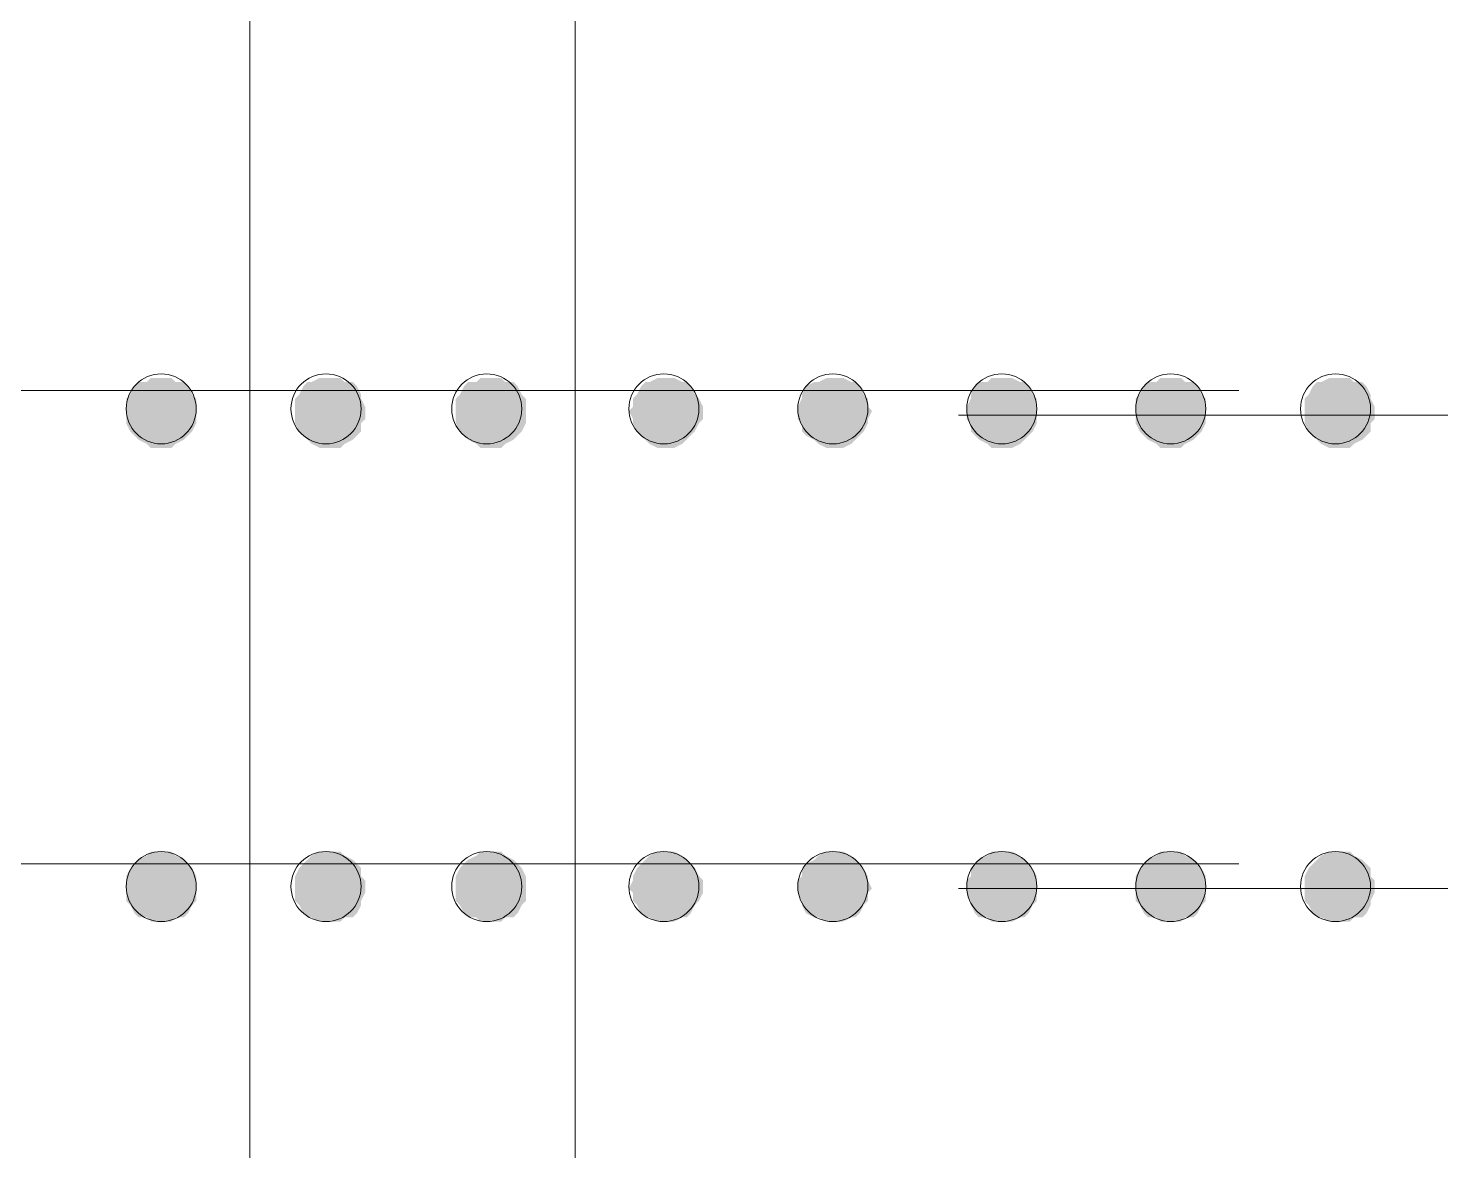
# Model space of a CAD drawing. Header units: inches. Extents: x 2 to 136, y 1 to 96.
# Drawn here: x 17.74 to 24.45, y 52.94 to 58.28 of the extents above; entities that cross this region are included whole.
import ezdxf

# ---------------------------------------------------------------- set-up
doc = ezdxf.new("R2010")
doc.units = ezdxf.units.IN
doc.header["$MEASUREMENT"] = 0
doc.layers.add('PDF_COLUMN', color=251, linetype='Continuous', true_color=0x636466)
doc.layers.add('PDF_Outer Line', color=165, linetype='Continuous', true_color=0x5258ac)
doc.layers.add('PDF_FLOOR LINES', color=7, linetype='Continuous')

msp = doc.modelspace()

# ---------------------------------------------------------------- linework, layer by layer
at = {"layer": 'PDF_COLUMN', "lineweight": 0}
for centre in [(18.3719, 56.467), (20.761, 56.467), (21.5639, 56.467), (22.3668, 56.467), (23.1697, 56.467), (23.953, 56.467), (18.3719, 54.1954), (20.761, 54.1954), (21.5639, 54.1954), (22.3668, 54.1954), (23.1697, 54.1954), (23.953, 54.1954)]:
    msp.add_circle(centre, 0.1665, dxfattribs=at)
at = {"layer": 'PDF_COLUMN', "color": 7, "lineweight": 0}
for centre in [(19.1552, 56.467), (19.919, 56.467), (19.1552, 54.1954), (19.919, 54.1954)]:
    msp.add_circle(centre, 0.1665, dxfattribs=at)
at = {"layer": 'PDF_COLUMN', "transparency": 33554559}
for points in [[(18.2642, 56.5943), (18.4992, 56.5747), (18.2446, 56.5747)], [(18.3034, 56.5943), (18.4796, 56.5943), (18.2642, 56.5943)], [(18.4796, 56.5943), (18.2642, 56.5943), (18.4992, 56.5747)], [(18.323, 56.6139), (18.4405, 56.5943), (18.3034, 56.5943)], [(18.4405, 56.5943), (18.3034, 56.5943), (18.4796, 56.5943)], [(18.3621, 56.6139), (18.4209, 56.6139), (18.323, 56.6139)], [(18.4209, 56.6139), (18.323, 56.6139), (18.4405, 56.5943)], [(18.3817, 56.6139), (18.3621, 56.6139), (18.4209, 56.6139)], [(20.6729, 56.5943), (20.8883, 56.5747), (20.6533, 56.5747)], [(20.6925, 56.5943), (20.8687, 56.5943), (20.6729, 56.5943)], [(20.8687, 56.5943), (20.6729, 56.5943), (20.8883, 56.5747)], [(20.7317, 56.6139), (20.8492, 56.5943), (20.6925, 56.5943)], [(20.8492, 56.5943), (20.6925, 56.5943), (20.8687, 56.5943)], [(20.7512, 56.6139), (20.81, 56.6139), (20.7317, 56.6139)], [(20.81, 56.6139), (20.7317, 56.6139), (20.8492, 56.5943)], [(20.7904, 56.6139), (20.7512, 56.6139), (20.81, 56.6139)], [(21.4758, 56.5943), (21.6912, 56.5747), (21.4366, 56.5747)], [(21.4954, 56.5943), (21.6716, 56.5943), (21.4758, 56.5943)], [(21.6716, 56.5943), (21.4758, 56.5943), (21.6912, 56.5747)], [(21.5346, 56.6139), (21.652, 56.5943), (21.4954, 56.5943)], [(21.652, 56.5943), (21.4954, 56.5943), (21.6716, 56.5943)], [(21.5541, 56.6139), (21.6129, 56.6139), (21.5346, 56.6139)], [(21.6129, 56.6139), (21.5346, 56.6139), (21.652, 56.5943)], [(21.5933, 56.6139), (21.5541, 56.6139), (21.6129, 56.6139)], [(22.2591, 56.5943), (22.4941, 56.5747), (22.2395, 56.5747)], [(22.2983, 56.5943), (22.4745, 56.5943), (22.2591, 56.5943)], [(22.4745, 56.5943), (22.2591, 56.5943), (22.4941, 56.5747)], [(22.3179, 56.6139), (22.4549, 56.5943), (22.2983, 56.5943)], [(22.4549, 56.5943), (22.2983, 56.5943), (22.4745, 56.5943)], [(22.357, 56.6139), (22.4158, 56.6139), (22.3179, 56.6139)], [(22.4158, 56.6139), (22.3179, 56.6139), (22.4549, 56.5943)], [(22.3962, 56.6139), (22.357, 56.6139), (22.4158, 56.6139)], [(23.062, 56.5943), (23.297, 56.5747), (23.0424, 56.5747)], [(23.1012, 56.5943), (23.2774, 56.5943), (23.062, 56.5943)], [(23.2774, 56.5943), (23.062, 56.5943), (23.297, 56.5747)], [(23.1208, 56.6139), (23.2383, 56.5943), (23.1012, 56.5943)], [(23.2383, 56.5943), (23.1012, 56.5943), (23.2774, 56.5943)], [(23.1599, 56.6139), (23.2187, 56.6139), (23.1208, 56.6139)], [(23.2187, 56.6139), (23.1208, 56.6139), (23.2383, 56.5943)], [(23.1795, 56.6139), (23.1599, 56.6139), (23.2187, 56.6139)], [(23.8649, 56.5943), (24.0999, 56.5747), (23.8453, 56.5747)], [(23.8845, 56.5943), (24.0803, 56.5943), (23.8649, 56.5943)], [(24.0803, 56.5943), (23.8649, 56.5943), (24.0999, 56.5747)], [(23.9237, 56.6139), (24.0412, 56.5943), (23.8845, 56.5943)], [(24.0412, 56.5943), (23.8845, 56.5943), (24.0803, 56.5943)], [(23.9628, 56.6139), (24.0216, 56.6139), (23.9237, 56.6139)], [(24.0216, 56.6139), (23.9237, 56.6139), (24.0412, 56.5943)], [(23.9824, 56.6139), (23.9628, 56.6139), (24.0216, 56.6139)], [(18.2251, 56.5355), (18.5384, 56.516), (18.2055, 56.516)], [(18.2446, 56.5747), (18.5188, 56.5355), (18.2251, 56.5355)], [(18.5188, 56.5355), (18.2251, 56.5355), (18.5384, 56.516)], [(18.4992, 56.5747), (18.2446, 56.5747), (18.5188, 56.5355)], [(20.6337, 56.5355), (20.9275, 56.516), (20.6142, 56.516)], [(20.6533, 56.5747), (20.9079, 56.5355), (20.6337, 56.5355)], [(20.9079, 56.5355), (20.6337, 56.5355), (20.9275, 56.516)], [(20.8883, 56.5747), (20.6533, 56.5747), (20.9079, 56.5355)], [(21.4366, 56.5747), (21.7108, 56.5355), (21.4171, 56.5355)], [(21.7108, 56.5355), (21.4171, 56.5355), (21.7304, 56.516)], [(21.4171, 56.5355), (21.7304, 56.516), (21.4171, 56.516)], [(21.6912, 56.5747), (21.4366, 56.5747), (21.7108, 56.5355)], [(22.2395, 56.5747), (22.5137, 56.5355), (22.22, 56.5355)], [(22.5137, 56.5355), (22.22, 56.5355), (22.5333, 56.516)], [(22.22, 56.5355), (22.5333, 56.516), (22.22, 56.516)], [(22.4941, 56.5747), (22.2395, 56.5747), (22.5137, 56.5355)], [(23.0228, 56.5355), (23.3362, 56.516), (23.0033, 56.516)], [(23.0424, 56.5747), (23.3166, 56.5355), (23.0228, 56.5355)], [(23.3166, 56.5355), (23.0228, 56.5355), (23.3362, 56.516)], [(23.297, 56.5747), (23.0424, 56.5747), (23.3166, 56.5355)], [(23.8257, 56.5355), (24.1195, 56.516), (23.8062, 56.516)], [(23.8453, 56.5747), (24.1195, 56.5355), (23.8257, 56.5355)], [(24.1195, 56.5355), (23.8257, 56.5355), (24.1195, 56.516)], [(24.0999, 56.5747), (23.8453, 56.5747), (24.1195, 56.5355)], [(18.5384, 56.516), (18.2055, 56.516), (18.5384, 56.4768)], [(18.2055, 56.516), (18.5384, 56.4768), (18.2055, 56.4768)], [(18.5384, 56.4768), (18.2055, 56.4768), (18.5384, 56.4572)], [(18.2055, 56.4768), (18.5384, 56.4572), (18.2055, 56.4572)], [(18.5384, 56.4572), (18.2055, 56.4572), (18.5384, 56.418)], [(18.2055, 56.4572), (18.5384, 56.418), (18.2055, 56.418)], [(20.6142, 56.4768), (20.9471, 56.4572), (20.5946, 56.4572)], [(20.9471, 56.4572), (20.5946, 56.4572), (20.9471, 56.418)], [(20.5946, 56.4572), (20.9471, 56.418), (20.6142, 56.418)], [(20.9275, 56.516), (20.6142, 56.516), (20.9471, 56.4768)], [(20.6142, 56.516), (20.9471, 56.4768), (20.6142, 56.4768)], [(20.9471, 56.4768), (20.6142, 56.4768), (20.9471, 56.4572)], [(21.4171, 56.516), (21.7304, 56.4768), (21.3975, 56.4768)], [(21.7304, 56.4768), (21.3975, 56.4768), (21.75, 56.4572)], [(21.3975, 56.4768), (21.75, 56.4572), (21.3975, 56.4572)], [(21.75, 56.4572), (21.3975, 56.4572), (21.7304, 56.418)], [(21.3975, 56.4572), (21.7304, 56.418), (21.3975, 56.418)], [(21.7304, 56.516), (21.4171, 56.516), (21.7304, 56.4768)], [(22.22, 56.516), (22.5333, 56.4768), (22.2004, 56.4768)], [(22.5333, 56.4768), (22.2004, 56.4768), (22.5333, 56.4572)], [(22.2004, 56.4768), (22.5333, 56.4572), (22.2004, 56.4572)], [(22.5333, 56.4572), (22.2004, 56.4572), (22.5333, 56.418)], [(22.2004, 56.4572), (22.5333, 56.418), (22.2004, 56.418)], [(22.5333, 56.516), (22.22, 56.516), (22.5333, 56.4768)], [(23.3362, 56.516), (23.0033, 56.516), (23.3362, 56.4768)], [(23.0033, 56.516), (23.3362, 56.4768), (23.0033, 56.4768)], [(23.3362, 56.4768), (23.0033, 56.4768), (23.3362, 56.4572)], [(23.0033, 56.4768), (23.3362, 56.4572), (23.0033, 56.4572)], [(23.3362, 56.4572), (23.0033, 56.4572), (23.3362, 56.418)], [(23.0033, 56.4572), (23.3362, 56.418), (23.0033, 56.418)], [(24.1195, 56.516), (23.8062, 56.516), (24.1391, 56.4768)], [(23.8062, 56.516), (24.1391, 56.4768), (23.8062, 56.4768)], [(24.1391, 56.4768), (23.8062, 56.4768), (24.1391, 56.4572)], [(23.8062, 56.4768), (24.1391, 56.4572), (23.8062, 56.4572)], [(24.1391, 56.4572), (23.8062, 56.4572), (24.1391, 56.418)], [(23.8062, 56.4572), (24.1391, 56.418), (23.8062, 56.418)], [(18.5384, 56.418), (18.2055, 56.418), (18.5384, 56.3985)], [(18.2055, 56.418), (18.5384, 56.3985), (18.2055, 56.3985)], [(18.5384, 56.3985), (18.2055, 56.3985), (18.5188, 56.3593)], [(18.2055, 56.3985), (18.5188, 56.3593), (18.2251, 56.3593)], [(20.9471, 56.418), (20.6142, 56.418), (20.9275, 56.3985)], [(20.6142, 56.418), (20.9275, 56.3985), (20.6142, 56.3985)], [(20.9275, 56.3985), (20.6142, 56.3985), (20.9079, 56.3593)], [(20.6142, 56.3985), (20.9079, 56.3593), (20.6337, 56.3593)], [(21.7304, 56.418), (21.3975, 56.418), (21.7304, 56.3985)], [(21.3975, 56.418), (21.7304, 56.3985), (21.4171, 56.3985)], [(21.7304, 56.3985), (21.4171, 56.3985), (21.7108, 56.3593)], [(21.4171, 56.3985), (21.7108, 56.3593), (21.4171, 56.3593)], [(22.5333, 56.418), (22.2004, 56.418), (22.5333, 56.3985)], [(22.2004, 56.418), (22.5333, 56.3985), (22.22, 56.3985)], [(22.5333, 56.3985), (22.22, 56.3985), (22.5137, 56.3593)], [(22.22, 56.3985), (22.5137, 56.3593), (22.22, 56.3593)], [(23.3362, 56.418), (23.0033, 56.418), (23.3362, 56.3985)], [(23.0033, 56.418), (23.3362, 56.3985), (23.0033, 56.3985)], [(23.3362, 56.3985), (23.0033, 56.3985), (23.3166, 56.3593)], [(23.0033, 56.3985), (23.3166, 56.3593), (23.0228, 56.3593)], [(24.1391, 56.418), (23.8062, 56.418), (24.1195, 56.3985)], [(23.8062, 56.418), (24.1195, 56.3985), (23.8062, 56.3985)], [(24.1195, 56.3985), (23.8062, 56.3985), (24.1195, 56.3593)], [(23.8062, 56.3985), (24.1195, 56.3593), (23.8257, 56.3593)], [(18.5188, 56.3593), (18.2251, 56.3593), (18.4992, 56.3397)], [(18.2251, 56.3593), (18.4992, 56.3397), (18.2446, 56.3397)], [(18.4992, 56.3397), (18.2446, 56.3397), (18.4796, 56.3201)], [(18.2446, 56.3397), (18.4796, 56.3201), (18.2642, 56.3201)], [(20.9079, 56.3593), (20.6337, 56.3593), (20.8883, 56.3397)], [(20.6337, 56.3593), (20.8883, 56.3397), (20.6533, 56.3397)], [(20.8883, 56.3397), (20.6533, 56.3397), (20.8687, 56.3201)], [(20.6533, 56.3397), (20.8687, 56.3201), (20.6729, 56.3201)], [(21.7108, 56.3593), (21.4171, 56.3593), (21.6912, 56.3397)], [(21.4171, 56.3593), (21.6912, 56.3397), (21.4366, 56.3397)], [(21.6912, 56.3397), (21.4366, 56.3397), (21.6716, 56.3201)], [(21.4366, 56.3397), (21.6716, 56.3201), (21.4758, 56.3201)], [(22.5137, 56.3593), (22.22, 56.3593), (22.4941, 56.3397)], [(22.22, 56.3593), (22.4941, 56.3397), (22.2395, 56.3397)], [(22.4941, 56.3397), (22.2395, 56.3397), (22.4745, 56.3201)], [(22.2395, 56.3397), (22.4745, 56.3201), (22.2591, 56.3201)], [(23.3166, 56.3593), (23.0228, 56.3593), (23.297, 56.3397)], [(23.0228, 56.3593), (23.297, 56.3397), (23.0424, 56.3397)], [(23.297, 56.3397), (23.0424, 56.3397), (23.2774, 56.3201)], [(23.0424, 56.3397), (23.2774, 56.3201), (23.062, 56.3201)], [(24.1195, 56.3593), (23.8257, 56.3593), (24.0999, 56.3397)], [(23.8257, 56.3593), (24.0999, 56.3397), (23.8453, 56.3397)], [(24.0999, 56.3397), (23.8453, 56.3397), (24.0803, 56.3201)], [(23.8453, 56.3397), (24.0803, 56.3201), (23.8649, 56.3201)], [(18.4796, 56.3201), (18.2642, 56.3201), (18.4405, 56.3006)], [(18.2642, 56.3201), (18.4405, 56.3006), (18.3034, 56.3006)], [(18.4405, 56.3006), (18.3034, 56.3006), (18.4209, 56.281)], [(18.3034, 56.3006), (18.4209, 56.281), (18.323, 56.281)], [(18.4209, 56.281), (18.323, 56.281), (18.3817, 56.281)], [(18.323, 56.281), (18.3817, 56.281), (18.3621, 56.281)], [(20.8687, 56.3201), (20.6729, 56.3201), (20.8492, 56.3006)], [(20.6729, 56.3201), (20.8492, 56.3006), (20.6925, 56.3006)], [(20.8492, 56.3006), (20.6925, 56.3006), (20.81, 56.281)], [(20.6925, 56.3006), (20.81, 56.281), (20.7317, 56.281)], [(20.81, 56.281), (20.7317, 56.281), (20.7904, 56.281)], [(20.7317, 56.281), (20.7904, 56.281), (20.7512, 56.281)], [(21.6716, 56.3201), (21.4758, 56.3201), (21.652, 56.3006)], [(21.4758, 56.3201), (21.652, 56.3006), (21.4954, 56.3006)], [(21.652, 56.3006), (21.4954, 56.3006), (21.6129, 56.281)], [(21.4954, 56.3006), (21.6129, 56.281), (21.5346, 56.281)], [(21.6129, 56.281), (21.5346, 56.281), (21.5933, 56.281)], [(21.5346, 56.281), (21.5933, 56.281), (21.5541, 56.281)], [(22.4745, 56.3201), (22.2591, 56.3201), (22.4549, 56.3006)], [(22.2591, 56.3201), (22.4549, 56.3006), (22.2983, 56.3006)], [(22.4549, 56.3006), (22.2983, 56.3006), (22.4158, 56.281)], [(22.2983, 56.3006), (22.4158, 56.281), (22.3179, 56.281)], [(22.4158, 56.281), (22.3179, 56.281), (22.3962, 56.281)], [(22.3179, 56.281), (22.3962, 56.281), (22.357, 56.281)], [(23.2774, 56.3201), (23.062, 56.3201), (23.2383, 56.3006)], [(23.062, 56.3201), (23.2383, 56.3006), (23.1012, 56.3006)], [(23.2383, 56.3006), (23.1012, 56.3006), (23.2187, 56.281)], [(23.1012, 56.3006), (23.2187, 56.281), (23.1208, 56.281)], [(23.2187, 56.281), (23.1208, 56.281), (23.1795, 56.281)], [(23.1208, 56.281), (23.1795, 56.281), (23.1599, 56.281)], [(24.0803, 56.3201), (23.8649, 56.3201), (24.0412, 56.3006)], [(23.8649, 56.3201), (24.0412, 56.3006), (23.8845, 56.3006)], [(24.0412, 56.3006), (23.8845, 56.3006), (24.0216, 56.281)], [(23.8845, 56.3006), (24.0216, 56.281), (23.9237, 56.281)], [(24.0216, 56.281), (23.9237, 56.281), (23.9824, 56.281)], [(23.9237, 56.281), (23.9824, 56.281), (23.9628, 56.281)], [(18.2642, 54.3227), (18.4992, 54.3031), (18.2446, 54.3031)], [(18.3034, 54.3423), (18.4796, 54.3227), (18.2642, 54.3227)], [(18.4796, 54.3227), (18.2642, 54.3227), (18.4992, 54.3031)], [(18.323, 54.3619), (18.4405, 54.3423), (18.3034, 54.3423)], [(18.4405, 54.3423), (18.3034, 54.3423), (18.4796, 54.3227)], [(18.3621, 54.3619), (18.4209, 54.3619), (18.323, 54.3619)], [(18.4209, 54.3619), (18.323, 54.3619), (18.4405, 54.3423)], [(18.3817, 54.3619), (18.3621, 54.3619), (18.4209, 54.3619)], [(20.6729, 54.3227), (20.8883, 54.3031), (20.6533, 54.3031)], [(20.6925, 54.3423), (20.8687, 54.3227), (20.6729, 54.3227)], [(20.8687, 54.3227), (20.6729, 54.3227), (20.8883, 54.3031)], [(20.7317, 54.3619), (20.8492, 54.3423), (20.6925, 54.3423)], [(20.8492, 54.3423), (20.6925, 54.3423), (20.8687, 54.3227)], [(20.7512, 54.3619), (20.81, 54.3619), (20.7317, 54.3619)], [(20.81, 54.3619), (20.7317, 54.3619), (20.8492, 54.3423)], [(20.7904, 54.3619), (20.7512, 54.3619), (20.81, 54.3619)], [(21.4758, 54.3227), (21.6912, 54.3031), (21.4366, 54.3031)], [(21.4954, 54.3423), (21.6716, 54.3227), (21.4758, 54.3227)], [(21.6716, 54.3227), (21.4758, 54.3227), (21.6912, 54.3031)], [(21.5346, 54.3619), (21.652, 54.3423), (21.4954, 54.3423)], [(21.652, 54.3423), (21.4954, 54.3423), (21.6716, 54.3227)], [(21.5541, 54.3619), (21.6129, 54.3619), (21.5346, 54.3619)], [(21.6129, 54.3619), (21.5346, 54.3619), (21.652, 54.3423)], [(21.5933, 54.3619), (21.5541, 54.3619), (21.6129, 54.3619)], [(22.2591, 54.3227), (22.4941, 54.3031), (22.2395, 54.3031)], [(22.2983, 54.3423), (22.4745, 54.3227), (22.2591, 54.3227)], [(22.4745, 54.3227), (22.2591, 54.3227), (22.4941, 54.3031)], [(22.3179, 54.3619), (22.4549, 54.3423), (22.2983, 54.3423)], [(22.4549, 54.3423), (22.2983, 54.3423), (22.4745, 54.3227)], [(22.357, 54.3619), (22.4158, 54.3619), (22.3179, 54.3619)], [(22.4158, 54.3619), (22.3179, 54.3619), (22.4549, 54.3423)], [(22.3962, 54.3619), (22.357, 54.3619), (22.4158, 54.3619)], [(23.062, 54.3227), (23.297, 54.3031), (23.0424, 54.3031)], [(23.1012, 54.3423), (23.2774, 54.3227), (23.062, 54.3227)], [(23.2774, 54.3227), (23.062, 54.3227), (23.297, 54.3031)], [(23.1208, 54.3619), (23.2383, 54.3423), (23.1012, 54.3423)], [(23.2383, 54.3423), (23.1012, 54.3423), (23.2774, 54.3227)], [(23.1599, 54.3619), (23.2187, 54.3619), (23.1208, 54.3619)], [(23.2187, 54.3619), (23.1208, 54.3619), (23.2383, 54.3423)], [(23.1795, 54.3619), (23.1599, 54.3619), (23.2187, 54.3619)], [(23.8649, 54.3227), (24.0999, 54.3031), (23.8453, 54.3031)], [(23.8845, 54.3423), (24.0803, 54.3227), (23.8649, 54.3227)], [(24.0803, 54.3227), (23.8649, 54.3227), (24.0999, 54.3031)], [(23.9237, 54.3619), (24.0412, 54.3423), (23.8845, 54.3423)], [(24.0412, 54.3423), (23.8845, 54.3423), (24.0803, 54.3227)], [(23.9628, 54.3619), (24.0216, 54.3619), (23.9237, 54.3619)], [(24.0216, 54.3619), (23.9237, 54.3619), (24.0412, 54.3423)], [(23.9824, 54.3619), (23.9628, 54.3619), (24.0216, 54.3619)], [(18.2251, 54.2835), (18.5384, 54.2444), (18.2055, 54.2444)], [(18.5384, 54.2444), (18.2055, 54.2444), (18.5384, 54.2248)], [(18.2055, 54.2444), (18.5384, 54.2248), (18.2055, 54.2248)], [(18.2446, 54.3031), (18.5188, 54.2835), (18.2251, 54.2835)], [(18.5188, 54.2835), (18.2251, 54.2835), (18.5384, 54.2444)], [(18.4992, 54.3031), (18.2446, 54.3031), (18.5188, 54.2835)], [(20.6337, 54.2835), (20.9275, 54.2444), (20.6142, 54.2444)], [(20.9275, 54.2444), (20.6142, 54.2444), (20.9471, 54.2248)], [(20.6142, 54.2444), (20.9471, 54.2248), (20.6142, 54.2248)], [(20.6533, 54.3031), (20.9079, 54.2835), (20.6337, 54.2835)], [(20.9079, 54.2835), (20.6337, 54.2835), (20.9275, 54.2444)], [(20.8883, 54.3031), (20.6533, 54.3031), (20.9079, 54.2835)], [(21.4171, 54.2444), (21.7304, 54.2248), (21.3975, 54.2248)], [(21.4366, 54.3031), (21.7108, 54.2835), (21.4171, 54.2835)], [(21.7108, 54.2835), (21.4171, 54.2835), (21.7304, 54.2444)], [(21.4171, 54.2835), (21.7304, 54.2444), (21.4171, 54.2444)], [(21.7304, 54.2444), (21.4171, 54.2444), (21.7304, 54.2248)], [(21.6912, 54.3031), (21.4366, 54.3031), (21.7108, 54.2835)], [(22.22, 54.2444), (22.5333, 54.2248), (22.2004, 54.2248)], [(22.2395, 54.3031), (22.5137, 54.2835), (22.22, 54.2835)], [(22.5137, 54.2835), (22.22, 54.2835), (22.5333, 54.2444)], [(22.22, 54.2835), (22.5333, 54.2444), (22.22, 54.2444)], [(22.5333, 54.2444), (22.22, 54.2444), (22.5333, 54.2248)], [(22.4941, 54.3031), (22.2395, 54.3031), (22.5137, 54.2835)], [(23.0228, 54.2835), (23.3362, 54.2444), (23.0033, 54.2444)], [(23.3362, 54.2444), (23.0033, 54.2444), (23.3362, 54.2248)], [(23.0033, 54.2444), (23.3362, 54.2248), (23.0033, 54.2248)], [(23.0424, 54.3031), (23.3166, 54.2835), (23.0228, 54.2835)], [(23.3166, 54.2835), (23.0228, 54.2835), (23.3362, 54.2444)], [(23.297, 54.3031), (23.0424, 54.3031), (23.3166, 54.2835)], [(23.8257, 54.2835), (24.1195, 54.2444), (23.8062, 54.2444)], [(24.1195, 54.2444), (23.8062, 54.2444), (24.1391, 54.2248)], [(23.8062, 54.2444), (24.1391, 54.2248), (23.8062, 54.2248)], [(23.8453, 54.3031), (24.1195, 54.2835), (23.8257, 54.2835)], [(24.1195, 54.2835), (23.8257, 54.2835), (24.1195, 54.2444)], [(24.0999, 54.3031), (23.8453, 54.3031), (24.1195, 54.2835)], [(18.5384, 54.2248), (18.2055, 54.2248), (18.5384, 54.1856)], [(18.2055, 54.2248), (18.5384, 54.1856), (18.2055, 54.1856)], [(18.5384, 54.1856), (18.2055, 54.1856), (18.5384, 54.166)], [(18.2055, 54.1856), (18.5384, 54.166), (18.2055, 54.166)], [(20.6142, 54.2248), (20.9471, 54.1856), (20.5946, 54.1856)], [(20.9471, 54.1856), (20.5946, 54.1856), (20.9471, 54.166)], [(20.5946, 54.1856), (20.9471, 54.166), (20.6142, 54.166)], [(20.9471, 54.2248), (20.6142, 54.2248), (20.9471, 54.1856)], [(21.7304, 54.2248), (21.3975, 54.2248), (21.75, 54.1856)], [(21.3975, 54.2248), (21.75, 54.1856), (21.3975, 54.1856)], [(21.75, 54.1856), (21.3975, 54.1856), (21.7304, 54.166)], [(21.3975, 54.1856), (21.7304, 54.166), (21.3975, 54.166)], [(22.5333, 54.2248), (22.2004, 54.2248), (22.5333, 54.1856)], [(22.2004, 54.2248), (22.5333, 54.1856), (22.2004, 54.1856)], [(22.5333, 54.1856), (22.2004, 54.1856), (22.5333, 54.166)], [(22.2004, 54.1856), (22.5333, 54.166), (22.2004, 54.166)], [(23.3362, 54.2248), (23.0033, 54.2248), (23.3362, 54.1856)], [(23.0033, 54.2248), (23.3362, 54.1856), (23.0033, 54.1856)], [(23.3362, 54.1856), (23.0033, 54.1856), (23.3362, 54.166)], [(23.0033, 54.1856), (23.3362, 54.166), (23.0033, 54.166)], [(24.1391, 54.2248), (23.8062, 54.2248), (24.1391, 54.1856)], [(23.8062, 54.2248), (24.1391, 54.1856), (23.8062, 54.1856)], [(24.1391, 54.1856), (23.8062, 54.1856), (24.1391, 54.166)], [(23.8062, 54.1856), (24.1391, 54.166), (23.8062, 54.166)], [(18.5384, 54.166), (18.2055, 54.166), (18.5384, 54.1269)], [(18.2055, 54.166), (18.5384, 54.1269), (18.2055, 54.1269)], [(18.5384, 54.1269), (18.2055, 54.1269), (18.5188, 54.1073)], [(18.2055, 54.1269), (18.5188, 54.1073), (18.2251, 54.1073)], [(20.9471, 54.166), (20.6142, 54.166), (20.9275, 54.1269)], [(20.6142, 54.166), (20.9275, 54.1269), (20.6142, 54.1269)], [(20.9275, 54.1269), (20.6142, 54.1269), (20.9079, 54.1073)], [(20.6142, 54.1269), (20.9079, 54.1073), (20.6337, 54.1073)], [(21.7304, 54.166), (21.3975, 54.166), (21.7304, 54.1269)], [(21.3975, 54.166), (21.7304, 54.1269), (21.4171, 54.1269)], [(21.7304, 54.1269), (21.4171, 54.1269), (21.7108, 54.1073)], [(21.4171, 54.1269), (21.7108, 54.1073), (21.4171, 54.1073)], [(22.5333, 54.166), (22.2004, 54.166), (22.5333, 54.1269)], [(22.2004, 54.166), (22.5333, 54.1269), (22.22, 54.1269)], [(22.5333, 54.1269), (22.22, 54.1269), (22.5137, 54.1073)], [(22.22, 54.1269), (22.5137, 54.1073), (22.22, 54.1073)], [(23.3362, 54.166), (23.0033, 54.166), (23.3362, 54.1269)], [(23.0033, 54.166), (23.3362, 54.1269), (23.0033, 54.1269)], [(23.3362, 54.1269), (23.0033, 54.1269), (23.3166, 54.1073)], [(23.0033, 54.1269), (23.3166, 54.1073), (23.0228, 54.1073)], [(24.1391, 54.166), (23.8062, 54.166), (24.1195, 54.1269)], [(23.8062, 54.166), (24.1195, 54.1269), (23.8062, 54.1269)], [(24.1195, 54.1269), (23.8062, 54.1269), (24.1195, 54.1073)], [(23.8062, 54.1269), (24.1195, 54.1073), (23.8257, 54.1073)], [(18.5188, 54.1073), (18.2251, 54.1073), (18.4992, 54.0681)], [(18.2251, 54.1073), (18.4992, 54.0681), (18.2446, 54.0681)], [(18.4992, 54.0681), (18.2446, 54.0681), (18.4796, 54.0485)], [(18.2446, 54.0681), (18.4796, 54.0485), (18.2642, 54.0485)], [(18.4796, 54.0485), (18.2642, 54.0485), (18.4405, 54.0485)], [(18.2642, 54.0485), (18.4405, 54.0485), (18.3034, 54.0485)], [(18.4405, 54.0485), (18.3034, 54.0485), (18.4209, 54.0289)], [(18.3034, 54.0485), (18.4209, 54.0289), (18.323, 54.0289)], [(20.9079, 54.1073), (20.6337, 54.1073), (20.8883, 54.0681)], [(20.6337, 54.1073), (20.8883, 54.0681), (20.6533, 54.0681)], [(20.8883, 54.0681), (20.6533, 54.0681), (20.8687, 54.0485)], [(20.6533, 54.0681), (20.8687, 54.0485), (20.6729, 54.0485)], [(20.8687, 54.0485), (20.6729, 54.0485), (20.8492, 54.0485)], [(20.6729, 54.0485), (20.8492, 54.0485), (20.6925, 54.0485)], [(20.8492, 54.0485), (20.6925, 54.0485), (20.81, 54.0289)], [(20.6925, 54.0485), (20.81, 54.0289), (20.7317, 54.0289)], [(21.7108, 54.1073), (21.4171, 54.1073), (21.6912, 54.0681)], [(21.4171, 54.1073), (21.6912, 54.0681), (21.4366, 54.0681)], [(21.6912, 54.0681), (21.4366, 54.0681), (21.6716, 54.0485)], [(21.4366, 54.0681), (21.6716, 54.0485), (21.4758, 54.0485)], [(21.6716, 54.0485), (21.4758, 54.0485), (21.652, 54.0485)], [(21.4758, 54.0485), (21.652, 54.0485), (21.4954, 54.0485)], [(21.652, 54.0485), (21.4954, 54.0485), (21.6129, 54.0289)], [(21.4954, 54.0485), (21.6129, 54.0289), (21.5346, 54.0289)], [(22.5137, 54.1073), (22.22, 54.1073), (22.4941, 54.0681)], [(22.22, 54.1073), (22.4941, 54.0681), (22.2395, 54.0681)], [(22.4941, 54.0681), (22.2395, 54.0681), (22.4745, 54.0485)], [(22.2395, 54.0681), (22.4745, 54.0485), (22.2591, 54.0485)], [(22.4745, 54.0485), (22.2591, 54.0485), (22.4549, 54.0485)], [(22.2591, 54.0485), (22.4549, 54.0485), (22.2983, 54.0485)], [(22.4549, 54.0485), (22.2983, 54.0485), (22.4158, 54.0289)], [(22.2983, 54.0485), (22.4158, 54.0289), (22.3179, 54.0289)], [(23.3166, 54.1073), (23.0228, 54.1073), (23.297, 54.0681)], [(23.0228, 54.1073), (23.297, 54.0681), (23.0424, 54.0681)], [(23.297, 54.0681), (23.0424, 54.0681), (23.2774, 54.0485)], [(23.0424, 54.0681), (23.2774, 54.0485), (23.062, 54.0485)], [(23.2774, 54.0485), (23.062, 54.0485), (23.2383, 54.0485)], [(23.062, 54.0485), (23.2383, 54.0485), (23.1012, 54.0485)], [(23.2383, 54.0485), (23.1012, 54.0485), (23.2187, 54.0289)], [(23.1012, 54.0485), (23.2187, 54.0289), (23.1208, 54.0289)], [(24.1195, 54.1073), (23.8257, 54.1073), (24.0999, 54.0681)], [(23.8257, 54.1073), (24.0999, 54.0681), (23.8453, 54.0681)], [(24.0999, 54.0681), (23.8453, 54.0681), (24.0803, 54.0485)], [(23.8453, 54.0681), (24.0803, 54.0485), (23.8649, 54.0485)], [(24.0803, 54.0485), (23.8649, 54.0485), (24.0412, 54.0485)], [(23.8649, 54.0485), (24.0412, 54.0485), (23.8845, 54.0485)], [(24.0412, 54.0485), (23.8845, 54.0485), (24.0216, 54.0289)], [(23.8845, 54.0485), (24.0216, 54.0289), (23.9237, 54.0289)], [(18.4209, 54.0289), (18.323, 54.0289), (18.3817, 54.0289)], [(18.323, 54.0289), (18.3817, 54.0289), (18.3621, 54.0289)], [(20.81, 54.0289), (20.7317, 54.0289), (20.7904, 54.0289)], [(20.7317, 54.0289), (20.7904, 54.0289), (20.7512, 54.0289)], [(21.6129, 54.0289), (21.5346, 54.0289), (21.5933, 54.0289)], [(21.5346, 54.0289), (21.5933, 54.0289), (21.5541, 54.0289)], [(22.4158, 54.0289), (22.3179, 54.0289), (22.3962, 54.0289)], [(22.3179, 54.0289), (22.3962, 54.0289), (22.357, 54.0289)], [(23.2187, 54.0289), (23.1208, 54.0289), (23.1795, 54.0289)], [(23.1208, 54.0289), (23.1795, 54.0289), (23.1599, 54.0289)], [(24.0216, 54.0289), (23.9237, 54.0289), (23.9824, 54.0289)], [(23.9237, 54.0289), (23.9824, 54.0289), (23.9628, 54.0289)]]:
    msp.add_solid(points, dxfattribs=at)
at = {"layer": 'PDF_COLUMN', "color": 7, "transparency": 33554559}
for points in [[(19.0671, 56.5943), (19.3021, 56.5747), (19.0475, 56.5747)], [(19.0867, 56.5943), (19.2825, 56.5943), (19.0671, 56.5943)], [(19.2825, 56.5943), (19.0671, 56.5943), (19.3021, 56.5747)], [(19.1259, 56.6139), (19.2434, 56.5943), (19.0867, 56.5943)], [(19.2434, 56.5943), (19.0867, 56.5943), (19.2825, 56.5943)], [(19.165, 56.6139), (19.2238, 56.6139), (19.1259, 56.6139)], [(19.2238, 56.6139), (19.1259, 56.6139), (19.2434, 56.5943)], [(19.1846, 56.6139), (19.165, 56.6139), (19.2238, 56.6139)], [(19.8308, 56.5943), (20.0658, 56.5747), (19.8113, 56.5747)], [(19.87, 56.5943), (20.0463, 56.5943), (19.8308, 56.5943)], [(20.0463, 56.5943), (19.8308, 56.5943), (20.0658, 56.5747)], [(19.8896, 56.6139), (20.0071, 56.5943), (19.87, 56.5943)], [(20.0071, 56.5943), (19.87, 56.5943), (20.0463, 56.5943)], [(19.9288, 56.6139), (19.9875, 56.6139), (19.8896, 56.6139)], [(19.9875, 56.6139), (19.8896, 56.6139), (20.0071, 56.5943)], [(19.9483, 56.6139), (19.9288, 56.6139), (19.9875, 56.6139)], [(19.028, 56.5355), (19.3217, 56.516), (19.0084, 56.516)], [(19.0475, 56.5747), (19.3217, 56.5355), (19.028, 56.5355)], [(19.3217, 56.5355), (19.028, 56.5355), (19.3217, 56.516)], [(19.3021, 56.5747), (19.0475, 56.5747), (19.3217, 56.5355)], [(19.7917, 56.5355), (20.105, 56.516), (19.7721, 56.516)], [(19.8113, 56.5747), (20.0854, 56.5355), (19.7917, 56.5355)], [(20.0854, 56.5355), (19.7917, 56.5355), (20.105, 56.516)], [(20.0658, 56.5747), (19.8113, 56.5747), (20.0854, 56.5355)], [(19.3217, 56.516), (19.0084, 56.516), (19.3413, 56.4768)], [(19.0084, 56.516), (19.3413, 56.4768), (19.0084, 56.4768)], [(19.3413, 56.4768), (19.0084, 56.4768), (19.3413, 56.4572)], [(19.0084, 56.4768), (19.3413, 56.4572), (19.0084, 56.4572)], [(19.3413, 56.4572), (19.0084, 56.4572), (19.3413, 56.418)], [(19.0084, 56.4572), (19.3413, 56.418), (19.0084, 56.418)], [(20.105, 56.516), (19.7721, 56.516), (20.105, 56.4768)], [(19.7721, 56.516), (20.105, 56.4768), (19.7721, 56.4768)], [(20.105, 56.4768), (19.7721, 56.4768), (20.105, 56.4572)], [(19.7721, 56.4768), (20.105, 56.4572), (19.7721, 56.4572)], [(20.105, 56.4572), (19.7721, 56.4572), (20.105, 56.418)], [(19.7721, 56.4572), (20.105, 56.418), (19.7721, 56.418)], [(19.3413, 56.418), (19.0084, 56.418), (19.3217, 56.3985)], [(19.0084, 56.418), (19.3217, 56.3985), (19.0084, 56.3985)], [(19.3217, 56.3985), (19.0084, 56.3985), (19.3217, 56.3593)], [(19.0084, 56.3985), (19.3217, 56.3593), (19.028, 56.3593)], [(20.105, 56.418), (19.7721, 56.418), (20.105, 56.3985)], [(19.7721, 56.418), (20.105, 56.3985), (19.7721, 56.3985)], [(20.105, 56.3985), (19.7721, 56.3985), (20.0854, 56.3593)], [(19.7721, 56.3985), (20.0854, 56.3593), (19.7917, 56.3593)], [(19.3217, 56.3593), (19.028, 56.3593), (19.3021, 56.3397)], [(19.028, 56.3593), (19.3021, 56.3397), (19.0475, 56.3397)], [(19.3021, 56.3397), (19.0475, 56.3397), (19.2825, 56.3201)], [(19.0475, 56.3397), (19.2825, 56.3201), (19.0671, 56.3201)], [(20.0854, 56.3593), (19.7917, 56.3593), (20.0658, 56.3397)], [(19.7917, 56.3593), (20.0658, 56.3397), (19.8113, 56.3397)], [(20.0658, 56.3397), (19.8113, 56.3397), (20.0463, 56.3201)], [(19.8113, 56.3397), (20.0463, 56.3201), (19.8308, 56.3201)], [(19.2825, 56.3201), (19.0671, 56.3201), (19.2434, 56.3006)], [(19.0671, 56.3201), (19.2434, 56.3006), (19.0867, 56.3006)], [(19.2434, 56.3006), (19.0867, 56.3006), (19.2238, 56.281)], [(19.0867, 56.3006), (19.2238, 56.281), (19.1259, 56.281)], [(19.2238, 56.281), (19.1259, 56.281), (19.1846, 56.281)], [(19.1259, 56.281), (19.1846, 56.281), (19.165, 56.281)], [(20.0463, 56.3201), (19.8308, 56.3201), (20.0071, 56.3006)], [(19.8308, 56.3201), (20.0071, 56.3006), (19.87, 56.3006)], [(20.0071, 56.3006), (19.87, 56.3006), (19.9875, 56.281)], [(19.87, 56.3006), (19.9875, 56.281), (19.8896, 56.281)], [(19.9875, 56.281), (19.8896, 56.281), (19.9483, 56.281)], [(19.8896, 56.281), (19.9483, 56.281), (19.9288, 56.281)], [(19.0671, 54.3227), (19.3021, 54.3031), (19.0475, 54.3031)], [(19.0867, 54.3423), (19.2825, 54.3227), (19.0671, 54.3227)], [(19.2825, 54.3227), (19.0671, 54.3227), (19.3021, 54.3031)], [(19.1259, 54.3619), (19.2434, 54.3423), (19.0867, 54.3423)], [(19.2434, 54.3423), (19.0867, 54.3423), (19.2825, 54.3227)], [(19.165, 54.3619), (19.2238, 54.3619), (19.1259, 54.3619)], [(19.2238, 54.3619), (19.1259, 54.3619), (19.2434, 54.3423)], [(19.1846, 54.3619), (19.165, 54.3619), (19.2238, 54.3619)], [(19.8308, 54.3227), (20.0658, 54.3031), (19.8113, 54.3031)], [(19.87, 54.3423), (20.0463, 54.3227), (19.8308, 54.3227)], [(20.0463, 54.3227), (19.8308, 54.3227), (20.0658, 54.3031)], [(19.8896, 54.3619), (20.0071, 54.3423), (19.87, 54.3423)], [(20.0071, 54.3423), (19.87, 54.3423), (20.0463, 54.3227)], [(19.9288, 54.3619), (19.9875, 54.3619), (19.8896, 54.3619)], [(19.9875, 54.3619), (19.8896, 54.3619), (20.0071, 54.3423)], [(19.9483, 54.3619), (19.9288, 54.3619), (19.9875, 54.3619)], [(19.028, 54.2835), (19.3217, 54.2444), (19.0084, 54.2444)], [(19.3217, 54.2444), (19.0084, 54.2444), (19.3413, 54.2248)], [(19.0084, 54.2444), (19.3413, 54.2248), (19.0084, 54.2248)], [(19.0475, 54.3031), (19.3217, 54.2835), (19.028, 54.2835)], [(19.3217, 54.2835), (19.028, 54.2835), (19.3217, 54.2444)], [(19.3021, 54.3031), (19.0475, 54.3031), (19.3217, 54.2835)], [(19.7917, 54.2835), (20.105, 54.2444), (19.7721, 54.2444)], [(20.105, 54.2444), (19.7721, 54.2444), (20.105, 54.2248)], [(19.7721, 54.2444), (20.105, 54.2248), (19.7721, 54.2248)], [(19.8113, 54.3031), (20.0854, 54.2835), (19.7917, 54.2835)], [(20.0854, 54.2835), (19.7917, 54.2835), (20.105, 54.2444)], [(20.0658, 54.3031), (19.8113, 54.3031), (20.0854, 54.2835)], [(19.3413, 54.2248), (19.0084, 54.2248), (19.3413, 54.1856)], [(19.0084, 54.2248), (19.3413, 54.1856), (19.0084, 54.1856)], [(19.3413, 54.1856), (19.0084, 54.1856), (19.3413, 54.166)], [(19.0084, 54.1856), (19.3413, 54.166), (19.0084, 54.166)], [(20.105, 54.2248), (19.7721, 54.2248), (20.105, 54.1856)], [(19.7721, 54.2248), (20.105, 54.1856), (19.7721, 54.1856)], [(20.105, 54.1856), (19.7721, 54.1856), (20.105, 54.166)], [(19.7721, 54.1856), (20.105, 54.166), (19.7721, 54.166)], [(19.3413, 54.166), (19.0084, 54.166), (19.3217, 54.1269)], [(19.0084, 54.166), (19.3217, 54.1269), (19.0084, 54.1269)], [(19.3217, 54.1269), (19.0084, 54.1269), (19.3217, 54.1073)], [(19.0084, 54.1269), (19.3217, 54.1073), (19.028, 54.1073)], [(20.105, 54.166), (19.7721, 54.166), (20.105, 54.1269)], [(19.7721, 54.166), (20.105, 54.1269), (19.7721, 54.1269)], [(20.105, 54.1269), (19.7721, 54.1269), (20.0854, 54.1073)], [(19.7721, 54.1269), (20.0854, 54.1073), (19.7917, 54.1073)], [(19.3217, 54.1073), (19.028, 54.1073), (19.3021, 54.0681)], [(19.028, 54.1073), (19.3021, 54.0681), (19.0475, 54.0681)], [(19.3021, 54.0681), (19.0475, 54.0681), (19.2825, 54.0485)], [(19.0475, 54.0681), (19.2825, 54.0485), (19.0671, 54.0485)], [(19.2825, 54.0485), (19.0671, 54.0485), (19.2434, 54.0485)], [(19.0671, 54.0485), (19.2434, 54.0485), (19.0867, 54.0485)], [(19.2434, 54.0485), (19.0867, 54.0485), (19.2238, 54.0289)], [(19.0867, 54.0485), (19.2238, 54.0289), (19.1259, 54.0289)], [(20.0854, 54.1073), (19.7917, 54.1073), (20.0658, 54.0681)], [(19.7917, 54.1073), (20.0658, 54.0681), (19.8113, 54.0681)], [(20.0658, 54.0681), (19.8113, 54.0681), (20.0463, 54.0485)], [(19.8113, 54.0681), (20.0463, 54.0485), (19.8308, 54.0485)], [(20.0463, 54.0485), (19.8308, 54.0485), (20.0071, 54.0485)], [(19.8308, 54.0485), (20.0071, 54.0485), (19.87, 54.0485)], [(20.0071, 54.0485), (19.87, 54.0485), (19.9875, 54.0289)], [(19.87, 54.0485), (19.9875, 54.0289), (19.8896, 54.0289)], [(19.2238, 54.0289), (19.1259, 54.0289), (19.1846, 54.0289)], [(19.1259, 54.0289), (19.1846, 54.0289), (19.165, 54.0289)], [(19.9875, 54.0289), (19.8896, 54.0289), (19.9483, 54.0289)], [(19.8896, 54.0289), (19.9483, 54.0289), (19.9288, 54.0289)]]:
    msp.add_solid(points, dxfattribs=at)
at = {"layer": 'PDF_FLOOR LINES', "lineweight": 0}
for points in [[(15.8751, 56.5551), (23.4928, 56.5551)], [(22.1612, 56.4376), (29.8377, 56.4376)], [(15.8751, 54.3031), (23.4928, 54.3031)], [(22.1612, 54.1856), (29.8377, 54.1856)]]:
    msp.add_lwpolyline(points, dxfattribs=at)
at = {"layer": 'PDF_Outer Line', "color": 7, "lineweight": 0}
msp.add_lwpolyline([(18.793, 67.4823), (20.34, 67.4823), (20.34, 44.9425), (18.793, 44.9425)], close=True, dxfattribs=at)

doc.saveas('drawing.dxf')
